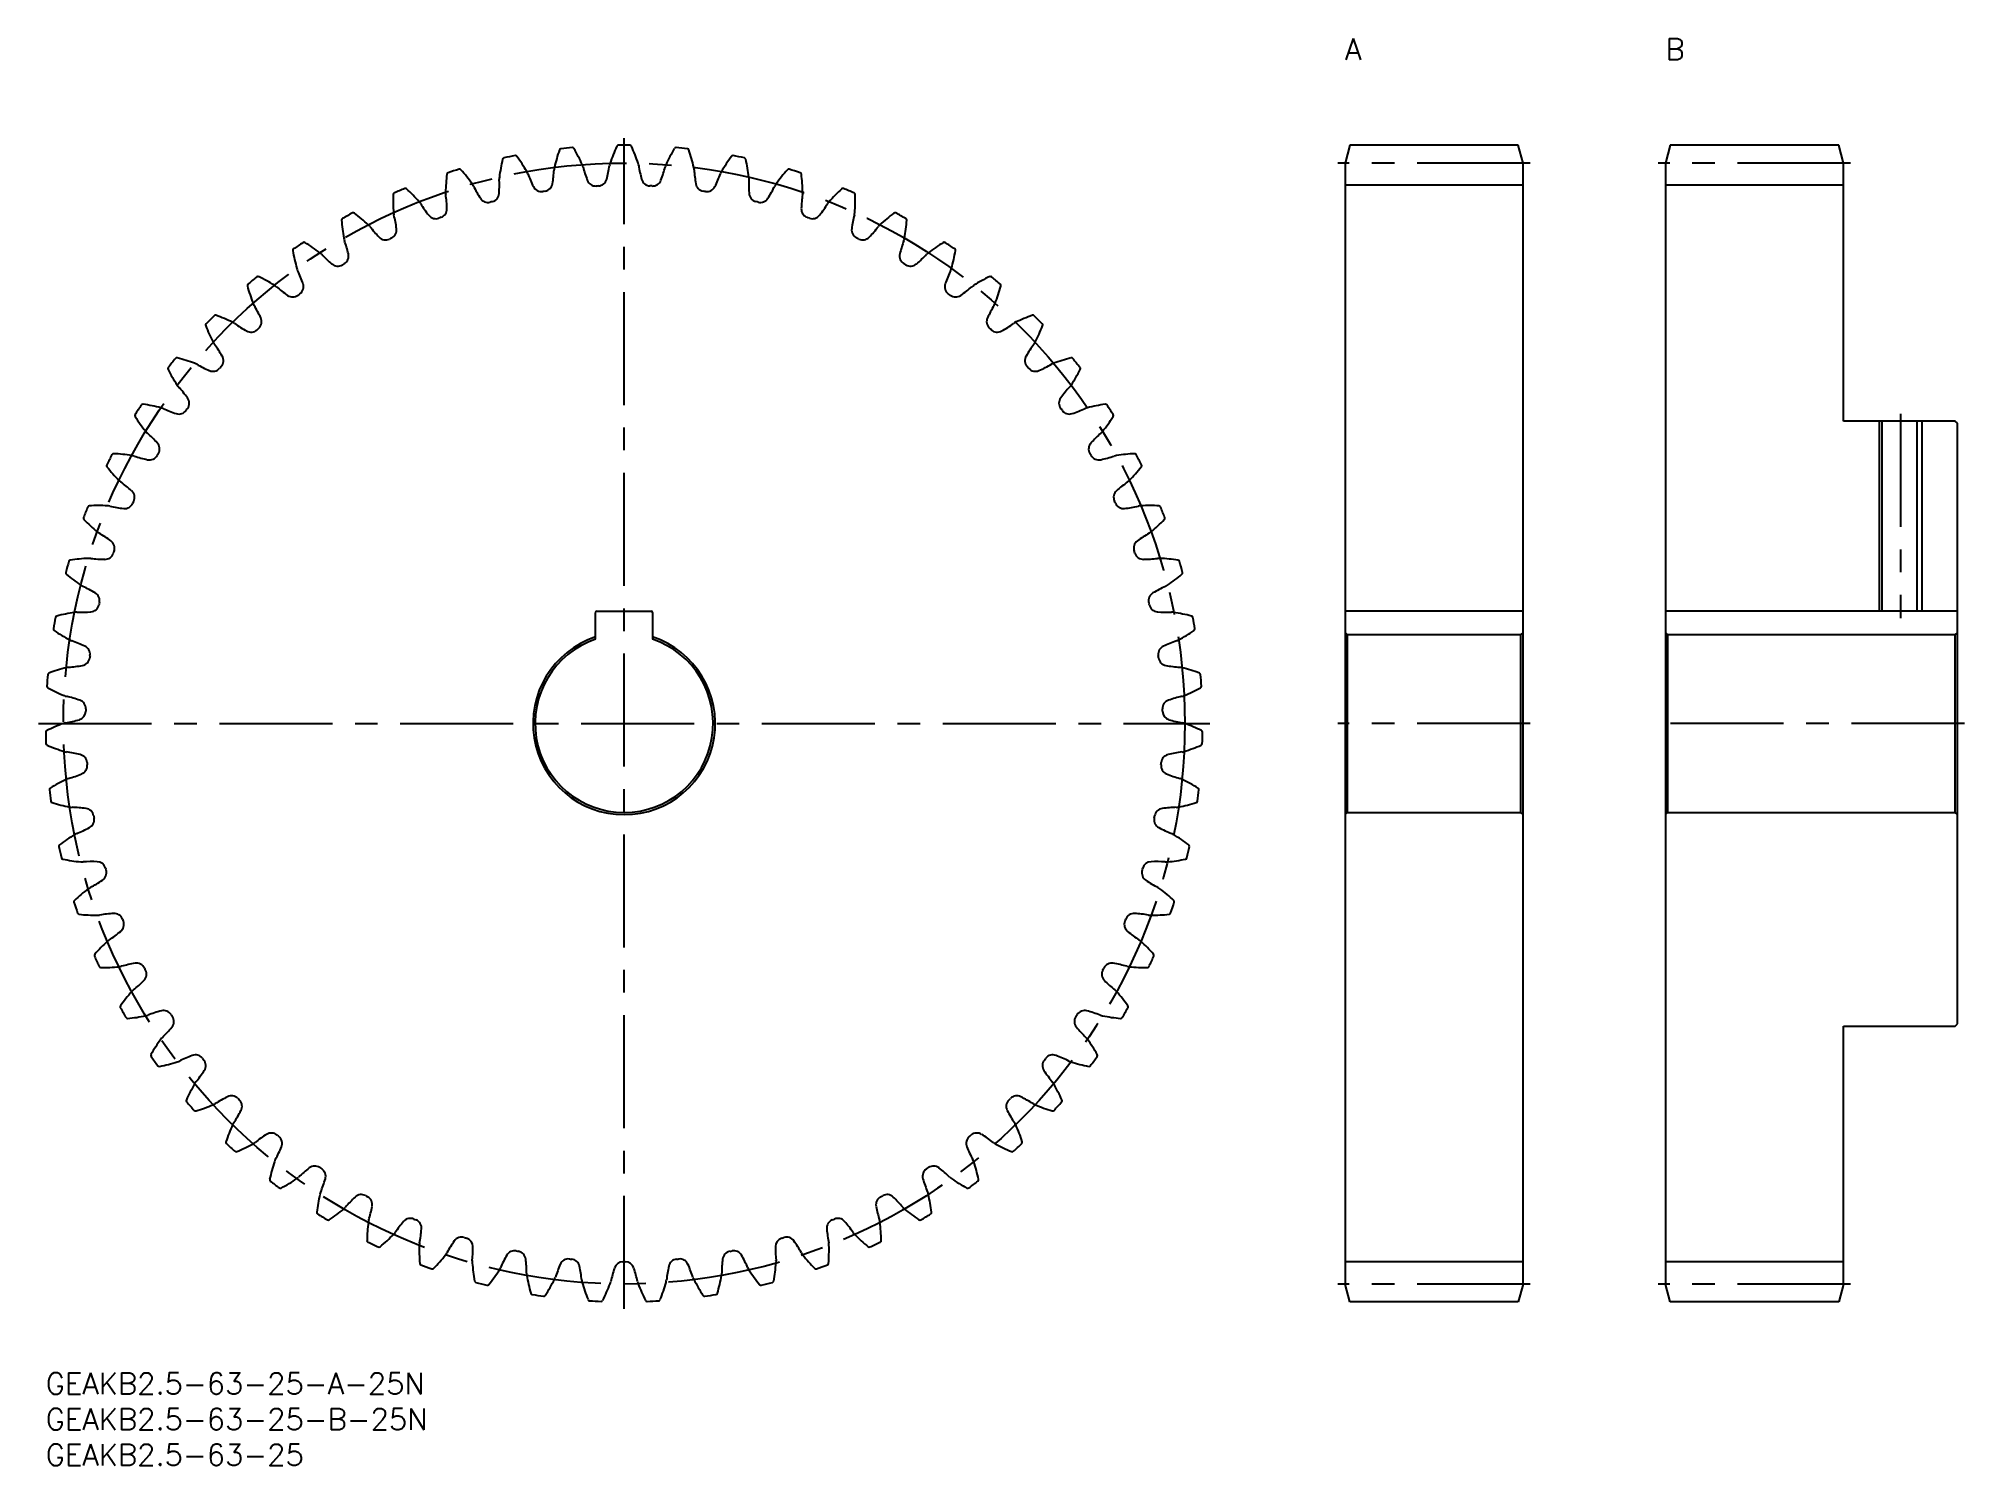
# Model space of a CAD drawing. Extents: x -1 to 269, y -13 to 188.
import ezdxf

# ---------------------------------------------------------------- set-up
doc = ezdxf.new("R2010")
doc.units = 0
doc.header["$LTSCALE"] = 0.5
doc.linetypes.add('CENTER', pattern=[50.8, 31.75, -6.35, 6.35, -6.35])
for name, color, linetype in [('MSM_CENTER', 1, 'CENTER'), ('MSM_CONTINUOUS', 7, 'CONTINUOUS'), ('MSM_NARROW', 5, 'CONTINUOUS'), ('MSM_PART_NUMBER', 7, 'CONTINUOUS')]:
    doc.layers.add(name, color=color, linetype=linetype)
doc.styles.get("Standard").update_dxf_attribs({"font": 'txt.shx', "height": 1, "bigfont": 'bigfont.shx'})

# ---------------------------------------------------------------- blocks, each defined once
blk = doc.blocks.new('*U2')
at = {"layer": 'MSM_PART_NUMBER'}
blk.add_text('GEAKB2.5-63-25-A-25N', height=3, dxfattribs=at).set_placement((0, -3))
blk = doc.blocks.new('*U3')
at = {"layer": 'MSM_PART_NUMBER'}
blk.add_text('GEAKB2.5-63-25-B-25N', height=3, dxfattribs=at).set_placement((0, -8))
blk = doc.blocks.new('*U4')
at = {"layer": 'MSM_PART_NUMBER'}
blk.add_text('GEAKB2.5-63-25', height=3, dxfattribs=at).set_placement((0, -13))
blk = doc.blocks.new('*U5')
at = {"layer": 'MSM_PART_NUMBER'}
blk.add_text('A', height=3, dxfattribs=at).set_placement((182.5, 184.5))
blk = doc.blocks.new('*U6')
at = {"layer": 'MSM_PART_NUMBER'}
blk.add_text('B', height=3, dxfattribs=at).set_placement((227.5, 184.5))

msp = doc.modelspace()

# ---------------------------------------------------------------- linework, layer by layer
at = {"layer": 'MSM_CENTER'}
for p, q in [((81.25, 9), (81.25, 173.5)), ((208.5, 170), (181.5, 170)), ((253.5, 170), (226.5, 170)), ((260.5, 134.75), (260.5, 106.05)), ((-1, 91.25), (163.5, 91.25)), ((208.5, 91.25), (181.5, 91.25)), ((269.5, 91.25), (226.5, 91.25)), ((208.5, 12.5), (181.5, 12.5)), ((253.5, 12.5), (226.5, 12.5))]:
    msp.add_line(p, q, dxfattribs=at)
msp.add_circle((81.25, 91.25), 78.75, dxfattribs=at)
at = {"layer": 'MSM_CONTINUOUS'}
for p, q in [((183.17, 172.5), (182.5, 170)), ((206.83, 172.5), (183.17, 172.5)), ((207.5, 170), (206.83, 172.5)), ((228.17, 172.5), (227.5, 170)), ((251.83, 172.5), (228.17, 172.5)), ((252.5, 170), (251.83, 172.5)), ((182.5, 170), (182.5, 12.5)), ((207.5, 12.5), (207.5, 170)), ((227.5, 170), (227.5, 12.5)), ((252.5, 133.75), (252.5, 170)), ((207.5, 166.88), (182.5, 166.88)), ((252.5, 166.88), (227.5, 166.88)), ((268.2, 133.75), (252.5, 133.75)), ((257.89, 133.75), (257.89, 107.05)), ((262.81, 133.75), (262.81, 107.05)), ((268.5, 133.45), (268.2, 133.75)), ((268.5, 49.05), (268.5, 133.45)), ((77.25, 103.09), (77.25, 106.85)), ((77.45, 107.05), (85.05, 107.05)), ((85.25, 106.85), (85.25, 103.09)), ((207.5, 107.05), (182.5, 107.05)), ((268.5, 107.05), (227.5, 107.05)), ((182.8, 103.75), (182.5, 104.05)), ((182.8, 103.75), (207.2, 103.75)), ((182.8, 103.75), (182.8, 78.75)), ((207.5, 104.05), (207.2, 103.75)), ((207.2, 78.75), (207.2, 103.75)), ((227.8, 103.75), (227.5, 104.05)), ((227.8, 103.75), (268.2, 103.75)), ((227.8, 103.75), (227.8, 78.75)), ((268.5, 104.05), (268.2, 103.75)), ((268.2, 78.75), (268.2, 103.75)), ((182.8, 78.75), (182.5, 78.45)), ((182.8, 78.75), (207.2, 78.75)), ((207.5, 78.45), (207.2, 78.75)), ((227.8, 78.75), (227.5, 78.45)), ((227.8, 78.75), (268.2, 78.75)), ((268.5, 78.45), (268.2, 78.75)), ((252.5, 12.5), (252.5, 48.75)), ((252.5, 48.75), (268.2, 48.75)), ((268.2, 48.75), (268.5, 49.05)), ((207.5, 15.62), (182.5, 15.62)), ((252.5, 15.62), (227.5, 15.62)), ((183.17, 10), (182.5, 12.5)), ((207.5, 12.5), (206.83, 10)), ((228.17, 10), (227.5, 12.5)), ((252.5, 12.5), (251.83, 10)), ((206.83, 10), (183.17, 10)), ((251.83, 10), (228.17, 10))]:
    msp.add_line(p, q, dxfattribs=at)
for centre, radius, start, end in [((88.73, 164.89), 25.2, 167.0553, 172.8571), ((64.41, 170.48), 0.25, 101.9962, 167.0553), ((81.25, 91.25), 81.25, 100.8613, 101.9958), ((65.99, 170.8), 0.25, 35.8019, 100.8613), ((45.75, 156.2), 25.2, 30, 35.8019), ((96.03, 163.78), 25.2, 161.341, 167.1429), ((72.39, 171.76), 0.25, 96.2819, 161.341), ((81.25, 91.25), 81.25, 95.1471, 96.2815), ((73.98, 171.92), 0.25, 30.0876, 95.147), ((52.4, 159.42), 25.2, 24.2857, 30.0876), ((103.17, 161.95), 25.2, 155.6267, 161.4286), ((80.45, 172.25), 0.25, 90.5672, 155.6267), ((81.25, 91.25), 81.25, 89.4328, 90.5672), ((82.05, 172.25), 0.25, 24.3732, 89.4328), ((59.33, 161.95), 25.2, 18.5714, 24.3733), ((110.1, 159.42), 25.2, 149.9124, 155.7143), ((88.52, 171.92), 0.25, 84.8529, 149.9124), ((81.25, 91.25), 81.25, 83.7185, 84.8529), ((90.11, 171.76), 0.25, 18.659, 83.7184), ((66.47, 163.78), 25.2, 12.8571, 18.659), ((116.75, 156.2), 25.2, 144.1981, 150), ((96.51, 170.8), 0.25, 79.1387, 144.1981), ((81.25, 91.25), 81.25, 78.0042, 79.1387), ((98.09, 170.48), 0.25, 12.9447, 78.0042), ((73.77, 164.89), 25.2, 7.1429, 12.9447), ((81.36, 165.27), 25.2, 172.7695, 178.5714), ((56.61, 168.41), 0.25, 107.7097, 172.7695), ((81.25, 91.25), 81.25, 106.5756, 107.7101), ((58.14, 168.88), 0.25, 41.5162, 106.5756), ((39.46, 152.35), 25.2, 35.7143, 41.5162), ((65.78, 167.77), 2.07, 172.857, 182.1534), ((65.78, 167.77), 2.07, 20.7038, 30.0001), ((87.36, 175.92), 21, 200.7036, 206.0833), ((50.45, 170.36), 21, 351.0595, 356.4392), ((73.48, 168.93), 2.07, 167.1427, 176.4391), ((73.48, 168.93), 2.07, 14.9895, 24.2858), ((95.76, 174.9), 21, 194.9893, 200.3691), ((77.59, 168.04), 1.25, 272.7304, 345.3452), ((58.48, 173.03), 21, 345.3452, 350.7249), ((81.25, 169.32), 2.07, 161.4284, 170.7248), ((81.25, 169.32), 2.07, 9.2752, 18.5716), ((104.02, 173.03), 21, 189.2751, 194.6548), ((84.91, 168.04), 1.25, 194.6548, 267.2696), ((66.74, 174.9), 21, 339.6309, 345.0107), ((89.02, 168.93), 2.07, 155.7142, 165.0105), ((89.02, 168.93), 2.07, 3.5609, 12.8573), ((112.05, 170.36), 21, 183.5608, 188.9405), ((75.14, 175.92), 21, 333.9167, 339.2964), ((96.72, 167.77), 2.07, 149.9999, 159.2962), ((96.72, 167.77), 2.07, 357.8466, 7.143), ((123.04, 152.35), 25.2, 138.4838, 144.2857), ((104.36, 168.88), 0.25, 73.4244, 138.4838), ((81.25, 91.25), 81.25, 72.2899, 73.4244), ((105.89, 168.41), 0.25, 7.2305, 72.2899), ((81.14, 165.27), 25.2, 1.4286, 7.2305), ((73.99, 164.91), 25.2, 178.4838, 184.2857), ((49.05, 165.57), 0.25, 113.4247, 178.4838), ((81.25, 91.25), 81.25, 112.2899, 113.4244), ((50.53, 166.2), 0.25, 47.2305, 112.2899), ((33.58, 147.88), 25.2, 41.4286, 47.2305), ((58.24, 165.85), 2.07, 178.5713, 187.8677), ((35.39, 162.69), 21, 2.4881, 7.8678), ((58.24, 165.85), 2.07, 26.418, 35.7144), ((78.9, 176.11), 21, 206.4179, 211.7976), ((62.12, 165.71), 1.25, 211.7976, 284.4125), ((62.45, 165.79), 1.25, 284.159, 356.7738), ((42.73, 166.9), 21, 356.7738, 2.1535), ((69.62, 167.24), 1.25, 206.0833, 278.6982), ((81.25, 91.25), 75.62, 98.4447, 98.6982), ((69.96, 167.29), 1.25, 278.4447, 351.0595), ((77.25, 168.02), 1.25, 200.369, 272.9839), ((81.25, 91.25), 75.62, 92.7304, 92.9839), ((81.25, 91.25), 75.63, 87.0161, 87.2696), ((85.25, 168.02), 1.25, 267.0161, 339.631), ((92.54, 167.29), 1.25, 188.9405, 261.5553), ((81.25, 91.25), 75.62, 81.3018, 81.5553), ((92.88, 167.24), 1.25, 261.3018, 333.9167), ((119.77, 166.9), 21, 177.8465, 183.2262), ((100.05, 165.79), 1.25, 183.2262, 255.8411), ((100.38, 165.71), 1.25, 255.5876, 328.2024), ((83.6, 176.11), 21, 328.2024, 333.5821), ((104.26, 165.85), 2.07, 144.2856, 153.582), ((127.11, 162.69), 21, 172.1322, 177.5119), ((104.26, 165.85), 2.07, 352.1323, 1.4287), ((128.92, 147.88), 25.2, 132.7695, 138.5714), ((111.97, 166.2), 0.25, 67.7101, 132.7695), ((81.25, 91.25), 81.25, 66.5756, 67.7101), ((113.45, 165.57), 0.25, 1.5162, 66.5756), ((88.51, 164.91), 25.2, 355.7143, 1.5162), ((81.25, 91.25), 81.25, 118.0042, 119.1387), ((43.22, 162.77), 0.25, 52.9447, 118.0042), ((28.18, 142.85), 25.2, 47.1429, 52.9447), ((50.93, 163.19), 2.07, 184.2856, 193.582), ((28.5, 157.77), 21, 8.2024, 13.5821), ((50.93, 163.19), 2.07, 32.1323, 41.4287), ((70.46, 175.46), 21, 212.1322, 217.5119), ((54.8, 163.43), 1.25, 217.5119, 290.1268), ((81.25, 91.25), 75.63, 109.8732, 110.1268), ((55.12, 163.55), 1.25, 289.8733, 2.4881), ((81.25, 91.25), 75.62, 104.1589, 104.4125), ((81.25, 91.25), 75.63, 75.5875, 75.8411), ((107.38, 163.55), 1.25, 177.5119, 250.1268), ((81.25, 91.25), 75.63, 69.8732, 70.1268), ((107.7, 163.43), 1.25, 249.8733, 322.4881), ((92.04, 175.46), 21, 322.4881, 327.8678), ((111.57, 163.19), 2.07, 138.5713, 147.8677), ((134, 157.77), 21, 166.4179, 171.7976), ((111.57, 163.19), 2.07, 346.418, 355.7144), ((134.32, 142.85), 25.2, 127.0553, 132.8571), ((119.28, 162.77), 0.25, 61.9958, 127.0553), ((81.25, 91.25), 81.25, 60.8613, 61.9958), ((41.81, 162), 0.25, 119.139, 184.1981), ((66.69, 163.83), 25.2, 184.1981, 190), ((43.91, 159.81), 2.07, 37.8466, 47.143), ((62.13, 173.96), 21, 217.8465, 223.2262), ((48.05, 160.59), 1.25, 295.5875, 8.2024), ((114.45, 160.59), 1.25, 171.7976, 244.4125), ((100.37, 173.96), 21, 316.7738, 322.1535), ((118.59, 159.81), 2.07, 132.857, 142.1534), ((95.81, 163.83), 25.2, 350, 355.8019), ((120.69, 162), 0.25, 355.8019, 60.8613), ((34.96, 157.72), 0.25, 124.8533, 189.9124), ((59.54, 162.02), 25.2, 189.9124, 195.7143), ((81.25, 91.25), 81.25, 123.7185, 124.8529), ((36.29, 158.62), 0.25, 58.659, 123.7185), ((23.31, 137.31), 25.2, 52.8571, 58.659), ((37.27, 155.75), 2.07, 43.5609, 52.8573), ((53.99, 171.65), 21, 223.5608, 228.9405), ((43.91, 159.81), 2.07, 189.9999, 199.2962), ((22.14, 152.19), 21, 13.9167, 19.2964), ((41.31, 156.94), 1.25, 301.3018, 13.9167), ((47.74, 160.44), 1.25, 223.2262, 295.8411), ((81.25, 91.25), 75.63, 115.5875, 115.8411), ((81.25, 91.25), 75.63, 64.1589, 64.4125), ((114.76, 160.44), 1.25, 244.159, 316.7738), ((121.19, 156.94), 1.25, 166.0833, 238.6982), ((140.36, 152.19), 21, 160.7036, 166.0833), ((118.59, 159.81), 2.07, 340.7038, 350.0001), ((108.51, 171.65), 21, 311.0595, 316.4392), ((125.23, 155.75), 2.07, 127.1427, 136.4391), ((139.19, 137.31), 25.2, 121.341, 127.1429), ((126.21, 158.62), 0.25, 56.2815, 121.341), ((81.25, 91.25), 81.25, 55.1471, 56.2815), ((102.96, 162.02), 25.2, 344.2857, 350.0876), ((127.54, 157.72), 0.25, 350.0876, 55.147), ((37.27, 155.75), 2.07, 195.7142, 205.0105), ((16.37, 146), 21, 19.6309, 25.0107), ((41.02, 156.76), 1.25, 228.9405, 301.5553), ((81.25, 91.25), 75.63, 121.3018, 121.5553), ((81.25, 91.25), 75.62, 58.4447, 58.6982), ((121.48, 156.76), 1.25, 238.4447, 311.0595), ((146.13, 146), 21, 154.9893, 160.3691), ((125.23, 155.75), 2.07, 334.9895, 344.2858), ((28.57, 152.78), 0.25, 130.5668, 195.6267), ((52.6, 159.5), 25.2, 195.6267, 201.4286), ((81.25, 91.25), 81.25, 129.4328, 130.5672), ((29.8, 153.81), 0.25, 64.3733, 129.4328), ((19.01, 131.32), 25.2, 58.5714, 64.3733), ((31.07, 151.05), 2.07, 49.2752, 58.5716), ((46.12, 168.54), 21, 229.2751, 234.6548), ((81.25, 91.25), 75.62, 127.0161, 127.2696), ((34.97, 152.63), 1.25, 307.0161, 19.631), ((127.53, 152.63), 1.25, 160.3691, 232.9839), ((81.25, 91.25), 75.63, 52.7304, 52.9839), ((116.38, 168.54), 21, 305.3452, 310.7249), ((131.43, 151.05), 2.07, 121.4284, 130.7248), ((143.49, 131.32), 25.2, 115.6267, 121.4286), ((132.7, 153.81), 0.25, 50.5672, 115.6267), ((81.25, 91.25), 81.25, 49.4328, 50.5672), ((109.9, 159.5), 25.2, 338.5714, 344.3733), ((133.93, 152.78), 0.25, 344.3733, 49.4327), ((31.07, 151.05), 2.07, 201.4284, 210.7248), ((11.24, 139.26), 21, 25.3452, 30.7249), ((34.7, 152.43), 1.25, 234.6548, 307.2696), ((127.8, 152.43), 1.25, 232.7304, 305.3452), ((151.26, 139.26), 21, 149.2751, 154.6548), ((131.43, 151.05), 2.07, 329.2752, 338.5716), ((22.71, 147.23), 0.25, 136.2815, 201.341), ((45.95, 156.31), 25.2, 201.341, 207.1429), ((81.25, 91.25), 81.25, 135.1471, 136.2815), ((23.83, 148.38), 0.25, 70.0876, 135.147), ((15.33, 124.92), 25.2, 64.2857, 70.0876), ((25.37, 145.76), 2.07, 54.9895, 64.2858), ((38.6, 164.65), 21, 234.9893, 240.3691), ((28.84, 147.49), 1.25, 240.369, 312.9839), ((81.25, 91.25), 75.62, 132.7304, 132.9839), ((29.09, 147.72), 1.25, 312.7304, 25.3452), ((133.41, 147.72), 1.25, 154.6548, 227.2696), ((81.25, 91.25), 75.63, 47.0161, 47.2696), ((133.66, 147.49), 1.25, 227.0161, 299.631), ((123.9, 164.65), 21, 299.6309, 305.0107), ((137.13, 145.76), 2.07, 115.7142, 125.0105), ((147.17, 124.92), 25.2, 109.9124, 115.7143), ((138.67, 148.38), 0.25, 44.8533, 109.9124), ((81.25, 91.25), 81.25, 43.7185, 44.8529), ((116.55, 156.31), 25.2, 332.8571, 338.659), ((139.79, 147.23), 0.25, 338.659, 43.7185), ((25.37, 145.76), 2.07, 207.1427, 216.4391), ((6.8, 132.05), 21, 31.0595, 36.4392), ((155.7, 132.05), 21, 143.5608, 148.9405), ((137.13, 145.76), 2.07, 323.5609, 332.8573), ((17.42, 141.12), 0.25, 141.9958, 207.0553), ((39.64, 152.47), 25.2, 207.0553, 212.8571), ((81.25, 91.25), 81.25, 140.8613, 141.9958), ((18.42, 142.38), 0.25, 75.8019, 140.8613), ((12.31, 118.19), 25.2, 70, 75.8019), ((20.22, 139.92), 2.07, 60.7038, 70.0001), ((31.5, 160.04), 21, 240.7036, 246.0833), ((23.5, 141.99), 1.25, 246.0833, 318.6982), ((81.25, 91.25), 75.63, 138.4447, 138.6982), ((23.72, 142.24), 1.25, 318.4447, 31.0595), ((138.78, 142.24), 1.25, 148.9405, 221.5553), ((81.25, 91.25), 75.63, 41.3018, 41.5553), ((139, 141.99), 1.25, 221.3018, 293.9167), ((131, 160.04), 21, 293.9167, 299.2964), ((142.28, 139.92), 2.07, 109.9999, 119.2962), ((150.19, 118.19), 25.2, 104.1981, 110), ((144.08, 142.38), 0.25, 39.1383, 104.1981), ((122.86, 152.47), 25.2, 327.1429, 332.9447), ((81.25, 91.25), 81.25, 38.0042, 39.1386), ((145.08, 141.12), 0.25, 332.9446, 38.0042), ((20.22, 139.92), 2.07, 212.857, 222.1534), ((3.11, 124.44), 21, 36.7738, 42.1535), ((159.39, 124.44), 21, 137.8465, 143.2262), ((142.28, 139.92), 2.07, 317.8466, 327.143), ((81.25, 91.25), 81.25, 146.5756, 147.7101), ((13.65, 135.87), 0.25, 81.5162, 146.5756), ((9.97, 111.19), 25.2, 75.7143, 81.5162), ((15.67, 133.6), 2.07, 66.418, 75.7144), ((24.9, 154.75), 21, 246.4179, 251.7976), ((18.73, 135.99), 1.25, 251.7976, 324.4125), ((81.25, 91.25), 75.63, 144.1589, 144.4125), ((18.93, 136.26), 1.25, 324.159, 36.7738), ((143.57, 136.26), 1.25, 143.2262, 215.8411), ((81.25, 91.25), 75.63, 35.5875, 35.8411), ((143.77, 135.99), 1.25, 215.5876, 288.2024), ((137.6, 154.75), 21, 288.2024, 293.5821), ((146.83, 133.6), 2.07, 104.2856, 113.582), ((152.53, 111.19), 25.2, 98.4838, 104.2857), ((148.85, 135.87), 0.25, 33.424, 98.4838), ((81.25, 91.25), 81.25, 32.2899, 33.4244), ((12.78, 134.52), 0.25, 147.7101, 212.7695), ((33.76, 148.02), 25.2, 212.7695, 218.5714), ((128.74, 148.02), 25.2, 321.4286, 327.2305), ((149.72, 134.52), 0.25, 327.2303, 32.2899), ((15.67, 133.6), 2.07, 218.5713, 227.8677), ((0.2, 116.49), 21, 42.4881, 47.8678), ((14.76, 129.83), 1.25, 329.8733, 42.4881), ((147.74, 129.83), 1.25, 137.5119, 210.1268), ((162.3, 116.49), 21, 132.1322, 137.5119), ((146.83, 133.6), 2.07, 312.1323, 321.4287), ((8.81, 127.49), 0.25, 153.4244, 218.4838), ((81.25, 91.25), 81.25, 152.2899, 153.4244), ((28.34, 143.01), 25.2, 218.4838, 224.2857), ((9.54, 128.91), 0.25, 87.2305, 152.2899), ((8.33, 103.99), 25.2, 81.4286, 87.2305), ((11.78, 126.86), 2.07, 72.1323, 81.4287), ((18.86, 148.82), 21, 252.1322, 257.5119), ((14.59, 129.54), 1.25, 257.5119, 330.1268), ((81.25, 91.25), 75.63, 149.8732, 150.1268), ((81.25, 91.25), 75.63, 29.8732, 30.1268), ((147.91, 129.54), 1.25, 209.8733, 282.4881), ((143.64, 148.82), 21, 282.4881, 287.8678), ((150.72, 126.86), 2.07, 98.5713, 107.8677), ((154.17, 103.99), 25.2, 92.7695, 98.5714), ((134.16, 143.01), 25.2, 315.7143, 321.5162), ((152.96, 128.91), 0.25, 27.7101, 92.7695), ((81.25, 91.25), 81.25, 26.5756, 27.7101), ((153.69, 127.49), 0.25, 321.5161, 26.5756), ((11.78, 126.86), 2.07, 224.2856, 233.582), ((-1.92, 108.3), 21, 48.2024, 53.5821), ((164.42, 108.3), 21, 126.4179, 131.7976), ((150.72, 126.86), 2.07, 306.418, 315.7144), ((6.15, 121.59), 0.25, 92.9447, 158.0042), ((7.43, 96.67), 25.2, 87.1429, 92.9447), ((8.58, 119.77), 2.07, 77.8466, 87.143), ((13.44, 142.32), 21, 257.8465, 263.2262), ((11.11, 122.71), 1.25, 263.2262, 335.8411), ((11.25, 123.02), 1.25, 335.5875, 48.2024), ((81.25, 91.25), 75.63, 155.5875, 155.8411), ((151.25, 123.02), 1.25, 131.7976, 204.4125), ((81.25, 91.25), 75.63, 24.1589, 24.4125), ((151.39, 122.71), 1.25, 204.159, 276.7738), ((149.06, 142.32), 21, 276.7738, 282.1535), ((153.92, 119.77), 2.07, 92.857, 102.1534), ((155.07, 96.67), 25.2, 87.0553, 92.8571), ((156.35, 121.59), 0.25, 21.9958, 87.0553), ((5.56, 120.09), 0.25, 159.1387, 224.1981), ((81.25, 91.25), 81.25, 158.0042, 159.1387), ((23.45, 137.49), 25.2, 224.1981, 230), ((139.05, 137.49), 25.2, 310, 315.8019), ((81.25, 91.25), 81.25, 20.8613, 21.9958), ((156.94, 120.09), 0.25, 315.8019, 20.8613), ((8.58, 119.77), 2.07, 229.9999, 239.2962), ((-3.2, 99.93), 21, 53.9167, 59.2964), ((8.43, 115.89), 1.25, 341.3018, 53.9167), ((154.07, 115.89), 1.25, 126.0834, 198.6982), ((165.7, 99.93), 21, 120.7036, 126.0833), ((153.92, 119.77), 2.07, 300.7038, 310.0001), ((81.25, 91.25), 81.25, 163.7185, 164.8529), ((3.5, 113.96), 0.25, 98.659, 163.7185), ((7.25, 89.29), 25.2, 92.8571, 98.659), ((6.1, 112.39), 2.07, 83.5609, 92.8573), ((8.69, 135.32), 21, 263.5608, 268.9405), ((8.32, 115.57), 1.25, 268.9405, 341.5553), ((81.25, 91.25), 75.63, 161.3018, 161.5553), ((81.25, 91.25), 75.63, 18.4447, 18.6982), ((154.18, 115.57), 1.25, 198.4447, 271.0595), ((153.81, 135.32), 21, 271.0595, 276.4392), ((156.4, 112.39), 2.07, 87.1427, 96.4391), ((155.25, 89.29), 25.2, 81.341, 87.1429), ((159, 113.96), 0.25, 16.2815, 81.341), ((81.25, 91.25), 81.25, 15.1471, 16.2815), ((3.06, 112.42), 0.25, 164.8529, 229.9124), ((19.13, 131.5), 25.2, 229.9124, 235.7143), ((143.37, 131.5), 25.2, 304.2857, 310.0876), ((159.44, 112.42), 0.25, 310.0875, 15.147), ((6.1, 112.39), 2.07, 235.7142, 245.0105), ((-3.64, 91.48), 21, 59.6309, 65.0107), ((6.34, 108.52), 1.25, 347.0161, 59.631), ((81.25, 91.25), 75.63, 167.0161, 167.2696), ((156.16, 108.52), 1.25, 120.3691, 192.9839), ((81.25, 91.25), 75.63, 12.7304, 12.9839), ((166.14, 91.48), 21, 114.9893, 120.3691), ((156.4, 112.39), 2.07, 294.9895, 304.2858), ((81.25, 91.25), 81.25, 169.4328, 170.5672), ((1.62, 106.1), 0.25, 104.3733, 169.4327), ((7.82, 81.94), 25.2, 98.5714, 104.3733), ((4.37, 104.81), 2.07, 89.2752, 98.5716), ((4.66, 127.88), 21, 269.2751, 274.6548), ((6.26, 108.19), 1.25, 274.6548, 347.2696), ((77.45, 106.85), 0.2, 90, 180), ((85.05, 106.85), 0.2, 0, 90), ((156.24, 108.19), 1.25, 192.7304, 265.3452), ((157.84, 127.88), 21, 265.3452, 270.7249), ((158.13, 104.81), 2.07, 81.4284, 90.7248), ((154.68, 81.94), 25.2, 75.6267, 81.4286), ((160.88, 106.1), 0.25, 10.5668, 75.6267), ((81.25, 91.25), 81.25, 9.4328, 10.5672), ((1.35, 104.53), 0.25, 170.5672, 235.6267), ((15.43, 125.12), 25.2, 235.6267, 241.4286), ((4.37, 104.81), 2.07, 241.4284, 250.7248), ((-3.25, 83.03), 21, 65.3452, 70.7249), ((81.25, 91.25), 12.8, 108.21, 71.79), ((81.25, 91.25), 12.5, 108.6629, 71.3371), ((165.75, 83.03), 21, 109.2751, 114.6548), ((158.13, 104.81), 2.07, 289.2752, 298.5716), ((147.07, 125.12), 25.2, 298.5714, 304.3733), ((161.15, 104.53), 0.25, 304.3733, 9.4327), ((4.95, 100.64), 1.25, 280.369, 352.9839), ((4.99, 100.98), 1.25, 352.7304, 65.3452), ((81.25, 91.25), 75.62, 172.7304, 172.9839), ((157.51, 100.98), 1.25, 114.6548, 187.2696), ((81.25, 91.25), 75.63, 7.0161, 7.2696), ((157.55, 100.64), 1.25, 187.0161, 259.631), ((81.25, 91.25), 81.25, 175.1471, 176.2815), ((0.54, 98.1), 0.25, 110.0876, 175.147), ((9.11, 74.67), 25.2, 104.2857, 110.0876), ((3.4, 97.08), 2.07, 94.9895, 104.2858), ((1.4, 120.07), 21, 274.9893, 280.3691), ((161.1, 120.07), 21, 259.6309, 265.0107), ((159.1, 97.08), 2.07, 75.7142, 85.0105), ((153.39, 74.67), 25.2, 69.9124, 75.7143), ((161.96, 98.1), 0.25, 4.8526, 69.9124), ((81.25, 91.25), 81.25, 3.7185, 4.8529), ((0.42, 96.5), 0.25, 176.2811, 241.341), ((12.39, 118.4), 25.2, 241.341, 247.1429), ((3.4, 97.08), 2.07, 247.1427, 256.4391), ((-2.01, 74.66), 21, 71.0595, 76.4392), ((164.51, 74.66), 21, 103.5608, 108.9405), ((159.1, 97.08), 2.07, 283.5609, 292.8573), ((150.11, 118.4), 25.2, 292.8571, 298.659), ((162.08, 96.5), 0.25, 298.6589, 3.7184), ((4.39, 93), 1.25, 286.0833, 358.6982), ((4.4, 93.34), 1.25, 358.4447, 71.0595), ((81.25, 91.25), 75.62, 178.4447, 178.6982), ((158.1, 93.34), 1.25, 108.9405, 181.5553), ((81.25, 91.25), 75.62, 1.3018, 1.5553), ((158.11, 93), 1.25, 181.3018, 253.9167), ((0.26, 90.03), 0.25, 115.8019, 180.8613), ((81.25, 91.25), 81.25, 180.8613, 181.9958), ((11.12, 67.57), 25.2, 110, 115.8019), ((3.21, 89.3), 2.07, 100.7038, 110.0001), ((-1.08, 111.97), 21, 280.7036, 286.0833), ((163.58, 111.97), 21, 253.9167, 259.2964), ((159.29, 89.3), 2.07, 69.9999, 79.2962), ((151.38, 67.57), 25.2, 64.1981, 70), ((162.24, 90.03), 0.25, 359.1387, 64.1981), ((81.25, 91.25), 81.25, 358.0042, 359.1387), ((0.3, 88.43), 0.25, 181.9958, 247.0553), ((10.03, 111.41), 25.2, 247.0553, 252.8571), ((3.21, 89.3), 2.07, 252.857, 262.1534), ((0.06, 66.45), 21, 76.7738, 82.1535), ((4.58, 85.67), 1.25, 4.159, 76.7738), ((157.92, 85.67), 1.25, 103.2262, 175.8411), ((162.44, 66.45), 21, 97.8465, 103.2262), ((159.29, 89.3), 2.07, 277.8466, 287.143), ((152.47, 111.41), 25.2, 287.1429, 292.9447), ((162.2, 88.43), 0.25, 292.9447, 358.0042), ((-2.73, 103.67), 21, 286.4179, 291.7976), ((4.6, 85.34), 1.25, 291.7976, 4.4125), ((81.25, 91.25), 75.63, 184.1589, 184.4125), ((81.25, 91.25), 75.62, 355.5875, 355.8411), ((157.9, 85.34), 1.25, 175.5875, 248.2024), ((165.23, 103.67), 21, 248.2024, 253.5821), ((0.78, 81.97), 0.25, 121.5162, 186.5756), ((81.25, 91.25), 81.25, 186.5756, 187.7101), ((13.83, 60.7), 25.2, 115.7143, 121.5162), ((3.79, 81.54), 2.07, 106.418, 115.7144), ((158.71, 81.54), 2.07, 64.2856, 73.582), ((148.67, 60.7), 25.2, 58.4838, 64.2857), ((81.25, 91.25), 81.25, 352.2899, 353.4244), ((161.72, 81.97), 0.25, 353.424, 58.4838), ((0.98, 80.38), 0.25, 187.7101, 252.7695), ((8.37, 104.21), 25.2, 252.7695, 258.5714), ((3.79, 81.54), 2.07, 258.5713, 267.8677), ((2.93, 58.49), 21, 82.4881, 87.8678), ((5.51, 78.07), 1.25, 9.8733, 82.4881), ((156.99, 78.07), 1.25, 97.5119, 170.1268), ((159.57, 58.49), 21, 92.1322, 97.5119), ((158.71, 81.54), 2.07, 272.1323, 281.4287), ((154.13, 104.21), 25.2, 281.4286, 287.2305), ((161.52, 80.38), 0.25, 287.2303, 352.2899), ((5.14, 73.88), 2.07, 112.1323, 121.4287), ((-3.55, 95.25), 21, 292.1322, 297.5119), ((5.57, 77.73), 1.25, 297.5119, 10.1268), ((81.25, 91.25), 75.62, 189.8732, 190.1268), ((156.93, 77.73), 1.25, 169.8733, 242.4881), ((81.25, 91.25), 75.63, 349.8732, 350.1268), ((166.05, 95.25), 21, 242.4881, 247.8678), ((157.36, 73.88), 2.07, 58.5713, 67.8677), ((2.11, 74.01), 0.25, 127.2305, 192.2899), ((81.25, 91.25), 81.25, 192.2899, 193.4244), ((17.2, 54.14), 25.2, 121.4286, 127.2305), ((145.3, 54.14), 25.2, 52.7695, 58.5714), ((81.25, 91.25), 81.25, 346.5756, 347.7101), ((160.39, 74.01), 0.25, 347.7101, 52.7695), ((2.46, 72.44), 0.25, 193.424, 258.4838), ((7.44, 96.89), 25.2, 258.4838, 264.2857), ((5.14, 73.88), 2.07, 264.2856, 273.582), ((6.58, 50.85), 21, 88.2024, 93.5821), ((7.2, 70.59), 1.25, 15.5875, 88.2024), ((7.29, 70.27), 1.25, 303.2262, 15.8411), ((81.25, 91.25), 75.63, 195.5875, 195.8411), ((155.21, 70.27), 1.25, 164.159, 236.7738), ((81.25, 91.25), 75.63, 344.1589, 344.4125), ((155.3, 70.59), 1.25, 91.7976, 164.4125), ((155.92, 50.85), 21, 86.4179, 91.7976), ((157.36, 73.88), 2.07, 266.418, 275.7144), ((155.06, 96.89), 25.2, 275.7143, 281.5162), ((160.04, 72.44), 0.25, 281.5162, 346.5756), ((21.21, 47.95), 25.2, 127.1429, 132.9447), ((7.25, 66.39), 2.07, 117.8466, 127.143), ((-3.53, 86.79), 21, 297.8465, 303.2262), ((166.03, 86.79), 21, 236.7738, 242.1535), ((155.25, 66.39), 2.07, 52.857, 62.1534), ((141.29, 47.95), 25.2, 47.0553, 52.8571), ((4.22, 66.21), 0.25, 132.9447, 198.0042), ((81.25, 91.25), 81.25, 198.0042, 199.1387), ((81.25, 91.25), 81.25, 340.8613, 341.9958), ((158.28, 66.21), 0.25, 341.9958, 47.0553), ((4.73, 64.69), 0.25, 199.1387, 264.1981), ((7.25, 89.52), 25.2, 264.1981, 270), ((7.25, 66.39), 2.07, 269.9999, 279.2962), ((10.98, 43.62), 21, 93.9167, 99.2964), ((9.63, 63.32), 1.25, 21.3018, 93.9167), ((9.75, 63.01), 1.25, 308.9405, 21.5553), ((81.25, 91.25), 75.63, 201.3018, 201.5553), ((152.75, 63.01), 1.25, 158.4447, 231.0595), ((81.25, 91.25), 75.62, 338.4447, 338.6982), ((152.87, 63.32), 1.25, 86.0834, 158.6982), ((151.52, 43.62), 21, 80.7036, 86.0833), ((155.25, 66.39), 2.07, 260.7038, 270.0001), ((155.25, 89.52), 25.2, 270, 275.8019), ((157.77, 64.69), 0.25, 275.8019, 340.8613), ((25.82, 42.19), 25.2, 132.8571, 138.659), ((10.09, 59.14), 2.07, 123.5609, 132.8573), ((-2.66, 78.37), 21, 303.5608, 308.9405), ((165.16, 78.37), 21, 231.0595, 236.4392), ((152.41, 59.14), 2.07, 47.1427, 56.4391), ((136.68, 42.19), 25.2, 41.341, 47.1429), ((7.09, 58.67), 0.25, 138.659, 203.7184), ((81.25, 91.25), 81.25, 203.7185, 204.8529), ((7.75, 57.21), 0.25, 204.8526, 269.9124), ((7.79, 82.16), 25.2, 269.9124, 275.7143), ((10.09, 59.14), 2.07, 275.7142, 285.0105), ((16.07, 36.86), 21, 99.6309, 105.0107), ((12.76, 56.33), 1.25, 27.0161, 99.631), ((81.25, 91.25), 75.63, 207.0161, 207.2696), ((81.25, 91.25), 75.63, 332.7304, 332.9839), ((149.74, 56.33), 1.25, 80.3691, 152.9839), ((146.43, 36.86), 21, 74.9893, 80.3691), ((152.41, 59.14), 2.07, 254.9895, 264.2858), ((154.71, 82.16), 25.2, 264.2857, 270.0876), ((154.75, 57.21), 0.25, 270.0876, 335.147), ((81.25, 91.25), 81.25, 335.1471, 336.2815), ((155.41, 58.67), 0.25, 336.2815, 41.341), ((-0.96, 70.08), 21, 309.2751, 314.6548), ((12.92, 56.03), 1.25, 314.6548, 27.2696), ((149.58, 56.03), 1.25, 152.7304, 225.3452), ((163.46, 70.08), 21, 225.3452, 230.7249), ((10.7, 51.45), 0.25, 144.3733, 209.4327), ((30.98, 36.91), 25.2, 138.5714, 144.3733), ((13.64, 52.22), 2.07, 129.2752, 138.5716), ((148.86, 52.22), 2.07, 41.4284, 50.7248), ((131.52, 36.91), 25.2, 35.6267, 41.4286), ((151.8, 51.45), 0.25, 330.5672, 35.6267), ((81.25, 91.25), 81.25, 209.4328, 210.5672), ((11.51, 50.06), 0.25, 210.5668, 275.6267), ((9.06, 74.89), 25.2, 275.6267, 281.4286), ((13.64, 52.22), 2.07, 281.4284, 290.7248), ((21.81, 30.64), 21, 105.3452, 110.7249), ((16.58, 49.68), 1.25, 32.7304, 105.3452), ((81.25, 91.25), 75.63, 212.7304, 212.9839), ((16.77, 49.4), 1.25, 320.369, 32.9839), ((145.73, 49.4), 1.25, 147.0161, 219.6309), ((81.25, 91.25), 75.63, 327.0161, 327.2696), ((145.92, 49.68), 1.25, 74.6548, 147.2696), ((140.69, 30.64), 21, 69.2751, 74.6548), ((148.86, 52.22), 2.07, 249.2752, 258.5716), ((153.44, 74.89), 25.2, 258.5714, 264.3733), ((150.99, 50.06), 0.25, 264.3733, 329.4327), ((81.25, 91.25), 81.25, 329.4328, 330.5672), ((36.64, 32.18), 25.2, 144.2857, 150.0876), ((17.87, 45.68), 2.07, 134.9895, 144.2858), ((1.55, 62), 21, 314.9893, 320.3691), ((160.95, 62), 21, 219.6309, 225.0107), ((144.63, 45.68), 2.07, 35.7142, 45.0105), ((125.86, 32.18), 25.2, 29.9124, 35.7143), ((15.02, 44.62), 0.25, 150.0876, 215.147), ((81.25, 91.25), 81.25, 215.1471, 216.2815), ((11.05, 67.78), 25.2, 281.341, 287.1429), ((17.87, 45.68), 2.07, 287.1427, 296.4391), ((28.14, 25.02), 21, 111.0595, 116.4392), ((21.04, 43.45), 1.25, 38.4447, 111.0595), ((81.25, 91.25), 75.63, 218.4447, 218.6982), ((21.25, 43.19), 1.25, 326.0833, 38.6982), ((141.25, 43.19), 1.25, 141.3018, 213.9167), ((81.25, 91.25), 75.62, 321.3018, 321.5553), ((141.46, 43.45), 1.25, 68.9405, 141.5553), ((134.36, 25.02), 21, 63.5608, 68.9405), ((144.63, 45.68), 2.07, 243.5609, 252.8573), ((151.45, 67.78), 25.2, 252.8571, 258.659), ((81.25, 91.25), 81.25, 323.7185, 324.8529), ((147.48, 44.62), 0.25, 324.8529, 29.9124), ((15.95, 43.32), 0.25, 216.2811, 281.341), ((42.75, 28.03), 25.2, 150, 155.8019), ((22.72, 39.59), 2.07, 140.7038, 150.0001), ((4.86, 54.21), 21, 320.7036, 326.0833), ((157.64, 54.21), 21, 213.9167, 219.2964), ((139.78, 39.59), 2.07, 29.9999, 39.2962), ((119.75, 28.03), 25.2, 24.1981, 30), ((146.55, 43.32), 0.25, 258.659, 323.7185), ((19.99, 38.26), 0.25, 155.8019, 220.8613), ((81.25, 91.25), 81.25, 220.8613, 221.9958), ((35, 20.06), 21, 116.7738, 122.1535), ((26.1, 37.69), 1.25, 44.159, 116.7738), ((81.25, 91.25), 75.62, 224.1589, 224.4125), ((26.34, 37.45), 1.25, 331.7976, 44.4125), ((136.16, 37.45), 1.25, 135.5875, 208.2024), ((81.25, 91.25), 75.63, 315.5875, 315.8411), ((136.4, 37.69), 1.25, 63.2262, 135.8411), ((127.5, 20.06), 21, 57.8465, 63.2262), ((81.25, 91.25), 81.25, 318.0042, 319.1387), ((142.51, 38.26), 0.25, 319.1387, 24.1981), ((21.05, 37.05), 0.25, 221.9954, 287.0553), ((13.73, 60.91), 25.2, 287.0553, 292.8571), ((22.72, 39.59), 2.07, 292.857, 302.1534), ((28.15, 34.02), 2.07, 146.418, 155.7144), ((8.93, 46.79), 21, 326.4179, 331.7976), ((153.57, 46.79), 21, 208.2024, 213.5821), ((134.35, 34.02), 2.07, 24.2856, 33.582), ((139.78, 39.59), 2.07, 237.8466, 247.143), ((148.77, 60.91), 25.2, 247.1429, 252.9447), ((141.45, 37.05), 0.25, 252.9447, 318.0042), ((25.57, 32.42), 0.25, 161.5162, 226.5756), ((49.23, 24.51), 25.2, 155.7143, 161.5162), ((42.31, 15.81), 21, 122.4881, 127.8678), ((31.71, 32.47), 1.25, 49.8733, 122.4881), ((81.25, 91.25), 75.63, 229.8732, 230.1268), ((31.97, 32.25), 1.25, 337.5119, 50.1268), ((130.53, 32.25), 1.25, 129.8733, 202.4881), ((81.25, 91.25), 75.63, 309.8732, 310.1268), ((130.79, 32.47), 1.25, 57.5119, 130.1268), ((120.19, 15.81), 21, 52.1322, 57.5119), ((113.27, 24.51), 25.2, 18.4838, 24.2857), ((136.93, 32.42), 0.25, 313.4244, 18.4838), ((81.25, 91.25), 81.25, 226.5756, 227.7101), ((26.75, 31.33), 0.25, 227.7097, 292.7695), ((17.09, 54.34), 25.2, 292.7695, 298.5714), ((28.15, 34.02), 2.07, 298.5713, 307.8677), ((34.11, 29.02), 2.07, 152.1323, 161.4287), ((13.72, 39.81), 21, 332.1322, 337.5119), ((148.78, 39.81), 21, 202.4881, 207.8678), ((128.39, 29.02), 2.07, 18.5713, 27.8677), ((134.35, 34.02), 2.07, 232.1323, 241.4287), ((145.41, 54.34), 25.2, 241.4286, 247.2305), ((135.75, 31.33), 0.25, 247.2305, 312.2899), ((81.25, 91.25), 81.25, 312.2899, 313.4244), ((56.04, 21.65), 25.2, 161.4286, 167.2305), ((31.71, 27.17), 0.25, 167.2305, 232.2899), ((21.08, 48.13), 25.2, 298.4838, 304.2857), ((34.11, 29.02), 2.07, 304.2856, 313.582), ((50.02, 12.31), 21, 128.2024, 133.5821), ((37.8, 27.83), 1.25, 55.5875, 128.2024), ((81.25, 91.25), 75.63, 235.5875, 235.8411), ((19.18, 33.34), 21, 337.8465, 343.2262), ((38.09, 27.64), 1.25, 343.2262, 55.8411), ((124.41, 27.64), 1.25, 124.159, 196.7738), ((143.32, 33.34), 21, 196.7738, 202.1535), ((81.25, 91.25), 75.63, 304.1589, 304.4125), ((124.7, 27.83), 1.25, 51.7976, 124.4125), ((112.48, 12.31), 21, 46.4179, 51.7976), ((128.39, 29.02), 2.07, 226.418, 235.7144), ((141.42, 48.13), 25.2, 235.7143, 241.5162), ((106.46, 21.65), 25.2, 12.7695, 18.5714), ((130.79, 27.17), 0.25, 307.7101, 12.7695), ((81.25, 91.25), 81.25, 232.2899, 233.4244), ((32.98, 26.2), 0.25, 233.424, 298.4838), ((63.09, 19.49), 25.2, 167.1429, 172.9447), ((40.54, 24.64), 2.07, 157.8466, 167.143), ((58.03, 9.59), 21, 133.9167, 139.2964), ((44.33, 23.82), 1.25, 61.3018, 133.9167), ((81.25, 91.25), 75.62, 241.3018, 241.5553), ((44.63, 23.66), 1.25, 348.9405, 61.5553), ((117.87, 23.66), 1.25, 118.4447, 191.0595), ((81.25, 91.25), 75.63, 298.4447, 298.6982), ((118.17, 23.82), 1.25, 46.0834, 118.6982), ((104.47, 9.59), 21, 40.7036, 46.0833), ((121.96, 24.64), 2.07, 12.857, 22.1534), ((99.41, 19.49), 25.2, 7.0553, 12.8571), ((129.52, 26.2), 0.25, 241.5162, 306.5756), ((81.25, 91.25), 81.25, 306.5756, 307.7101), ((38.33, 22.55), 0.25, 172.9447, 238.0042), ((81.25, 91.25), 81.25, 238.0042, 239.1386), ((25.68, 42.35), 25.2, 304.1981, 310), ((40.54, 24.64), 2.07, 309.9999, 319.2962), ((25.25, 27.44), 21, 343.5608, 348.9405), ((51.23, 20.48), 1.25, 67.0161, 139.631), ((111.27, 20.48), 1.25, 40.3691, 112.9839), ((137.25, 27.44), 21, 191.0595, 196.4392), ((121.96, 24.64), 2.07, 220.7038, 230.0001), ((136.82, 42.35), 25.2, 230, 235.8019), ((81.25, 91.25), 81.25, 300.8613, 301.9958), ((124.17, 22.55), 0.25, 301.9958, 7.0553), ((39.7, 21.72), 0.25, 239.1383, 304.1981), ((70.33, 18.04), 25.2, 172.8571, 178.659), ((47.38, 20.92), 2.07, 163.5609, 172.8573), ((30.82, 37.06), 25.2, 309.9124, 315.7143), ((47.38, 20.92), 2.07, 315.7142, 325.0105), ((66.28, 7.69), 21, 139.6309, 145.0107), ((81.25, 91.25), 75.63, 247.0161, 247.2696), ((51.55, 20.35), 1.25, 354.6548, 67.2696), ((31.88, 22.19), 21, 349.2751, 354.6548), ((58.43, 17.84), 1.25, 72.7304, 145.3452), ((81.25, 91.25), 75.63, 252.7304, 252.9839), ((58.75, 17.74), 1.25, 0.369, 72.9839), ((103.75, 17.74), 1.25, 107.0161, 179.631), ((81.25, 91.25), 75.63, 287.0161, 287.2696), ((104.07, 17.84), 1.25, 34.6548, 107.2696), ((110.95, 20.35), 1.25, 112.7304, 185.3452), ((130.62, 22.19), 21, 185.3452, 190.7249), ((81.25, 91.25), 75.62, 292.7304, 292.9839), ((96.22, 7.69), 21, 34.9893, 40.3691), ((115.12, 20.92), 2.07, 214.9895, 224.2858), ((131.68, 37.06), 25.2, 224.2857, 230.0876), ((115.12, 20.92), 2.07, 7.1427, 16.4391), ((92.17, 18.04), 25.2, 1.341, 7.1429), ((122.8, 21.72), 0.25, 235.8019, 300.8613), ((45.38, 18.62), 0.25, 178.659, 243.7185), ((81.25, 91.25), 81.25, 243.7185, 244.8529), ((46.83, 17.93), 0.25, 244.8526, 309.9124), ((77.67, 17.32), 25.2, 178.5714, 184.3733), ((54.55, 17.89), 2.07, 169.2752, 178.5716), ((36.47, 32.31), 25.2, 315.6267, 321.4286), ((54.55, 17.89), 2.07, 321.4284, 330.7248), ((74.67, 6.61), 21, 145.3452, 150.7249), ((39, 17.61), 21, 354.9893, 0.3691), ((83.13, 6.38), 21, 151.0595, 156.4392), ((65.85, 15.93), 1.25, 78.4447, 151.0595), ((81.25, 91.25), 75.62, 258.4447, 258.6982), ((66.18, 15.87), 1.25, 6.0833, 78.6982), ((96.32, 15.87), 1.25, 101.3018, 173.9167), ((81.25, 91.25), 75.63, 281.3018, 281.5553), ((96.65, 15.93), 1.25, 28.9405, 101.5553), ((79.37, 6.38), 21, 23.5608, 28.9405), ((123.5, 17.61), 21, 179.6309, 185.0107), ((87.83, 6.61), 21, 29.2751, 34.6548), ((107.95, 17.89), 2.07, 209.2752, 218.5716), ((126.03, 32.31), 25.2, 218.5714, 224.3733), ((84.83, 17.32), 25.2, 355.6267, 1.4286), ((107.95, 17.89), 2.07, 1.4284, 10.7248), ((115.67, 17.93), 0.25, 230.0876, 295.147), ((81.25, 91.25), 81.25, 295.1471, 296.2815), ((117.12, 18.62), 0.25, 296.2815, 1.341), ((52.79, 15.41), 0.25, 184.3732, 249.4327), ((81.25, 91.25), 81.25, 249.4328, 250.5672), ((54.3, 14.86), 0.25, 250.5672, 315.6267), ((61.99, 15.6), 2.07, 174.9895, 184.2858), ((85.05, 17.33), 25.2, 184.2857, 190.0876), ((42.56, 28.15), 25.2, 321.341, 327.1429), ((61.99, 15.6), 2.07, 327.1427, 336.4391), ((46.55, 13.77), 21, 0.7036, 6.0833), ((69.61, 14.06), 2.07, 180.7038, 190.0001), ((92.39, 18.07), 25.2, 190, 195.8019), ((91.58, 6.99), 21, 156.7738, 162.1535), ((73.43, 14.77), 1.25, 84.159, 156.7738), ((81.25, 91.25), 75.62, 264.1589, 264.4125), ((73.76, 14.74), 1.25, 11.7976, 84.4125), ((54.43, 10.7), 21, 6.4179, 11.7976), ((99.91, 8.43), 21, 162.4881, 167.8678), ((81.08, 14.38), 1.25, 89.8733, 162.4881), ((81.25, 91.25), 75.62, 269.8732, 270.1268), ((81.42, 14.38), 1.25, 17.5119, 90.1268), ((62.59, 8.43), 21, 12.1322, 17.5119), ((108.07, 10.7), 21, 168.2024, 173.5821), ((88.74, 14.74), 1.25, 95.5875, 168.2024), ((81.25, 91.25), 75.62, 275.5875, 275.8411), ((89.07, 14.77), 1.25, 23.2262, 95.8411), ((70.92, 6.99), 21, 17.8465, 23.2262), ((70.11, 18.07), 25.2, 344.1981, 350), ((92.89, 14.06), 2.07, 349.9999, 359.2962), ((115.95, 13.77), 21, 173.9167, 179.2964), ((100.51, 15.6), 2.07, 203.5609, 212.8573), ((119.94, 28.15), 25.2, 212.8571, 218.659), ((77.45, 17.33), 25.2, 349.9124, 355.7143), ((100.51, 15.6), 2.07, 355.7142, 5.0105), ((108.2, 14.86), 0.25, 224.3732, 289.4328), ((81.25, 91.25), 81.25, 289.4328, 290.5672), ((109.71, 15.41), 0.25, 290.5672, 355.6267), ((60.49, 12.96), 0.25, 190.0876, 255.147), ((81.25, 91.25), 81.25, 255.1471, 256.2815), ((62.04, 12.56), 0.25, 256.2811, 321.341), ((68.39, 11.28), 0.25, 195.8019, 260.8613), ((81.25, 91.25), 81.25, 260.8613, 261.9958), ((69.97, 11.04), 0.25, 261.9954, 327.0553), ((49.03, 24.61), 25.2, 327.0553, 332.8571), ((69.61, 14.06), 2.07, 332.857, 342.1534), ((77.36, 13.28), 2.07, 186.418, 195.7144), ((99.62, 19.55), 25.2, 195.7143, 201.5162), ((55.83, 21.73), 25.2, 332.7695, 338.5714), ((77.36, 13.28), 2.07, 338.5713, 347.8677), ((85.14, 13.28), 2.07, 192.1323, 201.4287), ((106.67, 21.73), 25.2, 201.4286, 207.2305), ((62.88, 19.55), 25.2, 338.4838, 344.2857), ((85.14, 13.28), 2.07, 344.2856, 353.582), ((92.89, 14.06), 2.07, 197.8466, 207.143), ((113.47, 24.61), 25.2, 207.1429, 212.9447), ((92.53, 11.04), 0.25, 212.9447, 278.0042), ((81.25, 91.25), 81.25, 278.0042, 279.1386), ((94.11, 11.28), 0.25, 279.1383, 344.1981), ((100.46, 12.56), 0.25, 218.659, 283.7185), ((81.25, 91.25), 81.25, 283.7185, 284.8529), ((102.01, 12.96), 0.25, 284.8529, 349.9124), ((76.41, 10.39), 0.25, 201.5162, 266.5756), ((81.25, 91.25), 81.25, 266.5756, 267.7101), ((78.01, 10.31), 0.25, 267.7101, 332.7695), ((84.49, 10.31), 0.25, 207.2305, 272.2899), ((81.25, 91.25), 81.25, 272.2899, 273.4244), ((86.09, 10.39), 0.25, 273.424, 338.4838)]:
    msp.add_arc(centre, radius, start, end, dxfattribs=at)
at = {"layer": 'MSM_NARROW'}
for p, q in [((257.5, 133.75), (257.5, 107.05)), ((263.5, 133.75), (263.5, 107.05))]:
    msp.add_line(p, q, dxfattribs=at)

# ---------------------------------------------------------------- block references
at = {"layer": 'MSM_CONTINUOUS'}
for name in ['*U5', '*U6', '*U2', '*U3', '*U4']:
    msp.add_blockref(name, (0, 0), dxfattribs=at)

doc.saveas('drawing.dxf')
